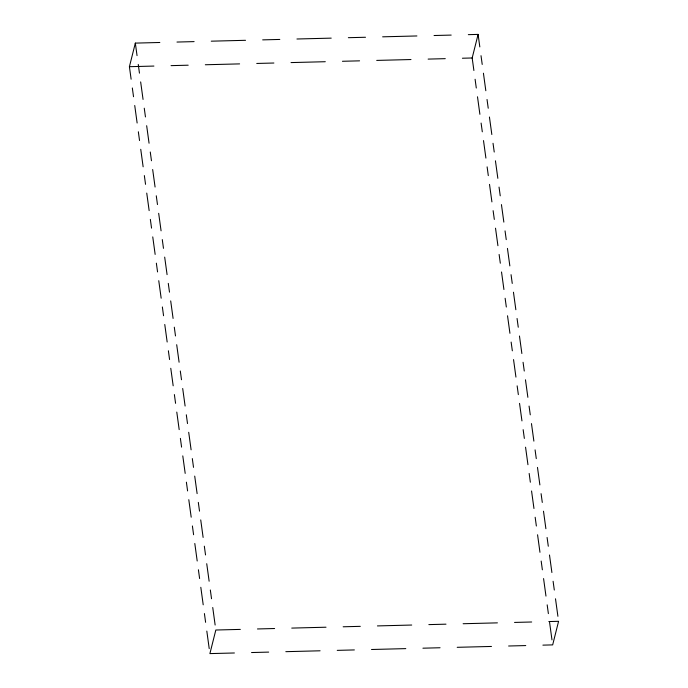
<?xml version="1.0" encoding="UTF-8"?>
<svg xmlns="http://www.w3.org/2000/svg" width="688" height="688" viewBox="0 0 688 688"><rect width="100%" height="100%" fill="white"/><g stroke="black" fill="none" stroke-linecap="round" stroke-linejoin="round"><path stroke-width="1.03" d="M131.124 79.215L129.413 66.693L135.33 43.112L159.84 42.484M473.894 70.503L472.174 57.981L478.1 34.4L468.33 34.649M176.979 42.054L194.111 41.615M211.25 41.177L245.53 40.308M262.67 39.87L279.81 39.44M296.941 39.001L331.22 38.132M348.36 37.694L365.5 37.264M382.631 36.825L416.911 35.957M434.051 35.518L451.19 35.088M129.413 66.693L153.914 66.065M171.054 65.635L188.194 65.197M205.325 64.758L239.605 63.889M256.744 63.451L273.884 63.021M291.024 62.582L325.295 61.714M342.435 61.275L359.575 60.845M376.714 60.406L410.985 59.538M428.125 59.099L445.265 58.661M462.405 58.231L472.174 57.981M240.327 629.4L215.826 630.019L209.9 653.6L234.402 652.981M257.467 628.961L274.607 628.522M291.746 628.092L326.017 627.215M343.157 626.785L360.297 626.347M377.437 625.917L411.708 625.039M428.848 624.609L445.987 624.171M463.127 623.732L497.407 622.864M514.538 622.425L531.678 621.995M548.818 621.556L558.587 621.307L552.67 644.888L542.892 645.138M251.541 652.542L268.681 652.104M285.821 651.674L320.092 650.796M337.232 650.366L354.372 649.928M371.511 649.498L405.791 648.621M422.922 648.191L440.062 647.752M457.202 647.313L491.481 646.445M508.621 646.006L525.752 645.576M478.1 34.4L479.82 46.922M481.015 55.685L482.219 64.448M483.423 73.203L485.823 90.721M487.027 99.485L488.231 108.24M489.426 117.003L491.834 134.521M493.029 143.285L494.233 152.039M495.437 160.803L497.837 178.321M499.041 187.084L500.236 195.839M501.44 204.603L503.848 222.121M505.044 230.884L506.248 239.639M507.452 248.402L509.851 265.921M511.055 274.684L512.25 283.439M513.454 292.202L515.854 309.72M517.058 318.484L518.262 327.239M519.466 336.002L521.865 353.52M523.069 362.275L524.265 371.038M525.469 379.802L527.868 397.32M529.072 406.075L530.276 414.838M531.471 423.602L533.879 441.12M535.083 449.875L536.279 458.638M537.483 467.401L539.882 484.92M541.086 493.674L542.29 502.438M543.486 511.193L545.894 528.719M547.089 537.474L548.293 546.238M549.497 554.992L551.896 572.519M553.1 581.274L554.304 590.037M555.5 598.792L557.908 616.31M475.098 79.266L476.294 88.03M477.498 96.784L479.897 114.303M481.101 123.066L482.305 131.821M483.501 140.584L485.909 158.102M487.113 166.866L488.308 175.621M489.512 184.384L491.911 201.902M493.115 210.666L494.319 219.42M495.515 228.184L497.923 245.702M499.118 254.465L500.322 263.22M501.526 271.984L503.926 289.502M505.13 298.265L506.334 307.02M507.529 315.783L509.937 333.302M511.132 342.065L512.336 350.82M513.54 359.583L515.94 377.101M517.144 385.856L518.348 394.62M519.543 403.383L521.951 420.901M523.147 429.656L524.351 438.419M525.555 447.183L527.954 464.701M529.158 473.456L530.353 482.219M531.557 490.983L533.965 508.501M535.161 517.256L536.365 526.019M537.569 534.774L539.968 552.301M541.172 561.055L542.368 569.819M543.572 578.574L545.971 596.1M547.175 604.855L548.379 613.619M549.583 622.373L551.982 639.892M135.33 43.112L137.05 55.633M138.254 64.397L139.458 73.152M140.653 81.915L143.061 99.433M144.256 108.197L145.46 116.951M146.664 125.715L149.064 143.233M150.268 151.996L151.463 160.751M152.667 169.515L155.075 187.033M156.271 195.788L157.475 204.551M158.679 213.314L161.078 230.833M162.282 239.587L163.477 248.351M164.681 257.114L167.081 274.632M168.285 283.387L169.489 292.151M170.693 300.905L173.092 318.432M174.296 327.187L175.492 335.95M176.696 344.705L179.095 362.232M180.299 370.987L181.503 379.75M182.698 388.505L185.106 406.032M186.31 414.787L187.506 423.55M188.71 432.305L191.109 449.823M192.313 458.586L193.517 467.35M194.713 476.105L197.121 493.623M198.316 502.386L199.52 511.15M200.724 519.904L203.123 537.423M204.327 546.186L205.531 554.949M206.727 563.704L209.135 581.222M210.33 589.986L211.534 598.741M212.738 607.504L215.138 625.022M132.328 87.978L133.532 96.733M134.728 105.496L137.136 123.014M138.34 131.778L139.535 140.533M140.739 149.296L143.138 166.814M144.342 175.578L145.546 184.332M146.742 193.096L149.15 210.614M150.345 219.369L151.549 228.132M152.753 236.896L155.153 254.414M156.357 263.169L157.561 271.932M158.756 280.695L161.164 298.214M162.359 306.968L163.563 315.732M164.767 324.487L167.167 342.013M168.371 350.768L169.575 359.532M170.77 368.286L173.178 385.813M174.374 394.568L175.578 403.331M176.782 412.086L179.181 429.613M180.385 438.368L181.58 447.131M182.784 455.886L185.192 473.404M186.388 482.168L187.592 490.931M188.796 499.686L191.195 517.204M192.399 525.967L193.595 534.731M194.799 543.486L197.198 561.004M198.402 569.767L199.606 578.522M200.81 587.285L203.209 604.804M204.413 613.567L205.609 622.322M206.813 631.085L209.212 648.603"/></g></svg>
